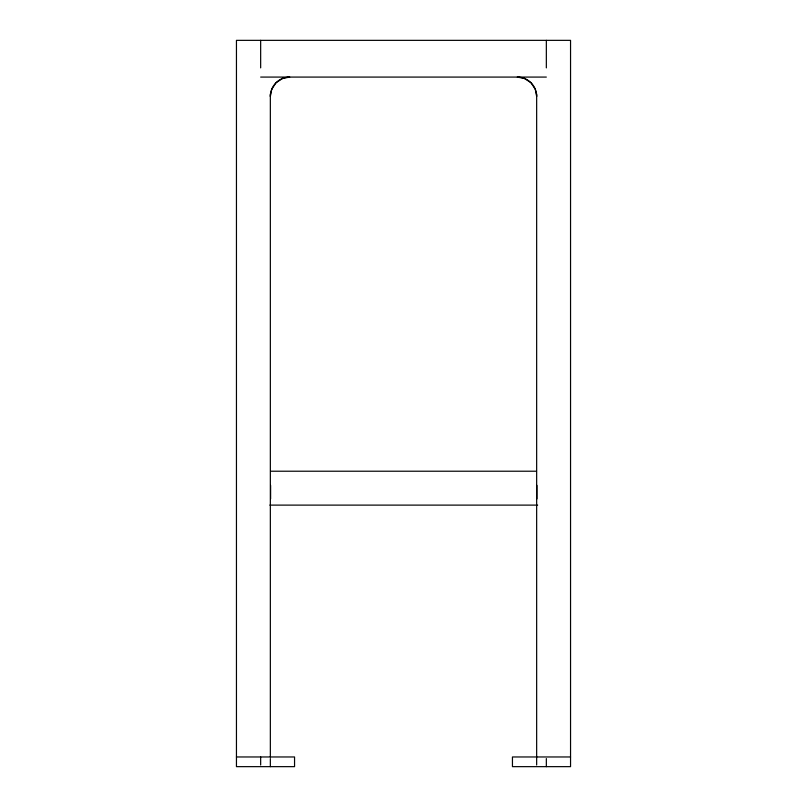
<?xml version="1.0" encoding="UTF-8"?>
<svg xmlns="http://www.w3.org/2000/svg" width="807" height="807" viewBox="0 0 807 807"><rect width="100%" height="100%" fill="white"/><g stroke="black" fill="none" stroke-linecap="round" stroke-linejoin="round"><path stroke-width="1.21" d="M260.661 77.079L546.339 77.079M270.547 471.217L536.504 471.217M269.851 505.111L537.674 505.111M236.451 756.966L294.555 756.966L294.555 766.65L236.451 766.65L236.451 40.35L570.549 40.35L570.549 766.65L512.445 766.65L512.445 756.966L570.549 756.966M546.339 40.35L546.339 67.889M546.339 758.58L546.339 766.65M536.917 485.36L536.917 498.938M536.655 94.026L536.655 765.036M270.607 485.36L270.607 498.938M270.345 94.026L270.345 756.966M270.345 758.58L270.345 766.65M260.661 40.35L260.661 67.889M260.661 756.966L260.661 765.036M271.707 89.315L270.345 96.447A19.378 19.378 0 0 1 289.723 77.079L282.591 78.43L276.024 82.748L271.707 89.315M524.419 78.43L517.287 77.079A19.358 19.358 0 0 1 536.665 96.447L535.303 89.315L530.986 82.748L524.419 78.43"/></g></svg>
